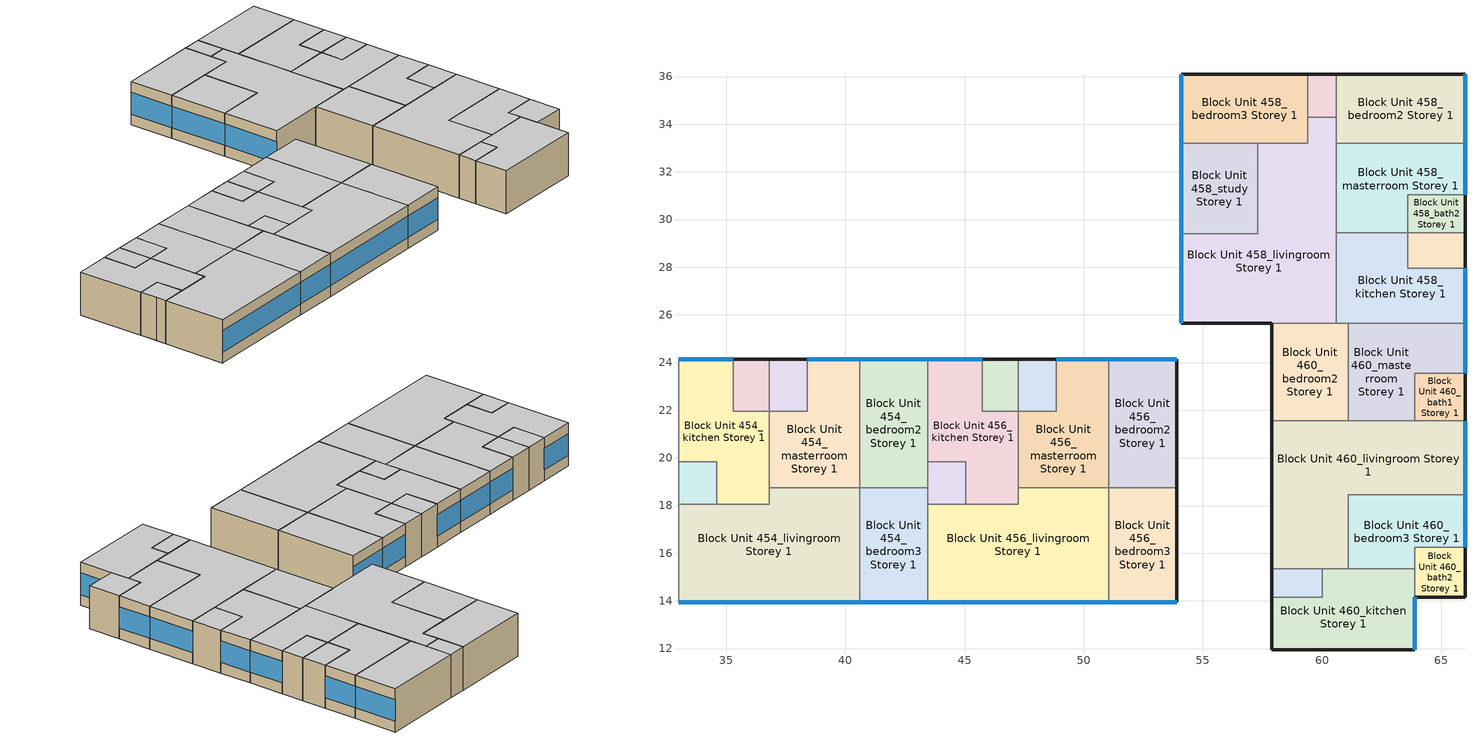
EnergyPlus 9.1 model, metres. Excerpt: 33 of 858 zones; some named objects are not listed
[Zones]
Block Unit 454_masterroom Storey 1
 floor adiabatic (Project Floor): 40.6,24.15 40.6,18.75 36.8,18.75 36.8,21.95 38.4,21.95 38.4,24.15 z6.4
 wall outside (Project Wall): 40.6,24.15 38.4,24.15 z6.4:9.2
 wall to Block Unit 454_bath2 Storey 1 (Project Wall): 38.4,24.15 38.4,21.95 36.8,21.95 z6.4:9.2
 wall to Block Unit 454_kitchen Storey 1 (Project Wall): 36.8,21.95 36.8,18.75 z6.4:9.2
 wall to Block Unit 454_livingroom Storey 1 (Project Wall): 36.8,18.75 40.6,18.75 z6.4:9.2
 wall to Block Unit 454_bedroom2 Storey 1 (Project Wall): 40.6,18.75 40.6,24.15 z6.4:9.2
 window (Project External Window): 40.6,24.15 38.4,24.15 z7.1:8.5
 ceiling adiabatic (Project Ceiling): 40.6,18.75 40.6,24.15 38.4,24.15 38.4,21.95 36.8,21.95 36.8,18.75 z9.2
Block Unit 454_bedroom2 Storey 1
 floor adiabatic (Project Floor): 43.45,24.15 43.45,18.75 40.6,18.75 40.6,24.15 z6.4
 wall outside (Project Wall): 43.45,24.15 40.6,24.15 z6.4:9.2
 wall to Block Unit 454_bedroom3 Storey 1 (Project Wall): 40.6,18.75 43.45,18.75 z6.4:9.2
 wall to Block Unit 456_kitchen Storey 1 (Project Wall): 43.45,19.85 43.45,24.15 z6.4:9.2
 wall to Block Unit 456_store Storey 1 (Project Wall): 43.45,18.75 43.45,19.85 z6.4:9.2
 window (Project External Window): 43.45,24.15 40.6,24.15 z7.1:8.5
 ceiling adiabatic (Project Ceiling): 43.45,18.75 43.45,24.15 40.6,24.15 40.6,18.75 z9.2
Block Unit 454_bedroom3 Storey 1
 floor adiabatic (Project Floor): 43.45,18.75 43.45,13.95 40.6,13.95 40.6,18.75 z6.4
 wall outside (Project Wall): 40.6,13.95 43.45,13.95 z6.4:9.2
 wall to Block Unit 454_livingroom Storey 1 (Project Wall): 40.6,18.75 40.6,13.95 z6.4:9.2
 wall to Block Unit 456_store Storey 1 (Project Wall): 43.45,18.05 43.45,18.75 z6.4:9.2
 wall to Block Unit 456_livingroom Storey 1 (Project Wall): 43.45,13.95 43.45,18.05 z6.4:9.2
 window (Project External Window): 40.6,13.95 43.45,13.95 z7.1:8.5
 ceiling adiabatic (Project Ceiling): 43.45,13.95 43.45,18.75 40.6,18.75 40.6,13.95 z9.2
Block Unit 454_bath1 Storey 1
 floor adiabatic (Project Floor): 36.8,24.15 36.8,21.95 35.3,21.95 35.3,24.15 z6.4
 wall outside (Project Wall): 36.8,24.15 35.3,24.15 z6.4:9.2
 wall to Block Unit 454_kitchen Storey 1 (Project Wall): 35.3,24.15 35.3,21.95 36.8,21.95 z6.4:9.2
 wall to Block Unit 454_bath2 Storey 1 (Project Wall): 36.8,21.95 36.8,24.15 z6.4:9.2
 ceiling adiabatic (Project Ceiling): 36.8,21.95 36.8,24.15 35.3,24.15 35.3,21.95 z9.2
Block Unit 454_bath2 Storey 1
 floor adiabatic (Project Floor): 38.4,24.15 38.4,21.95 36.8,21.95 36.8,24.15 z6.4
 wall outside (Project Wall): 38.4,24.15 36.8,24.15 z6.4:9.2
 ceiling adiabatic (Project Ceiling): 38.4,21.95 38.4,24.15 36.8,24.15 36.8,21.95 z9.2
Block Unit 454_kitchen Storey 1
 floor adiabatic (Project Floor): 35.3,24.15 35.3,21.95 36.8,21.95 36.8,18.05 34.6,18.05 34.6,19.85 33,19.85 33,24.15 z6.4
 wall outside (Project Wall): 35.3,24.15 33,24.15 z6.4:9.2
 wall to Block Unit 452_bedroom2 Storey 1 (Project Wall): 33,24.15 33,19.85 z6.4:9.2
 wall to Block Unit 454_livingroom Storey 1 (Project Wall): 34.6,18.05 36.8,18.05 36.8,18.75 z6.4:9.2
 wall to Block Unit 454_store Storey 1 (Project Wall): 33,19.85 34.6,19.85 34.6,18.05 z6.4:9.2
 window (Project External Window): 35.3,24.15 33,24.15 z7.1:8.5
 ceiling adiabatic (Project Ceiling): 36.8,18.05 36.8,21.95 35.3,21.95 35.3,24.15 33,24.15 33,19.85 34.6,19.85 34.6,18.05 z9.2
Block Unit 454_store Storey 1
 floor adiabatic (Project Floor): 34.6,19.85 34.6,18.05 33,18.05 33,19.85 z6.4
 wall to Block Unit 452_bedroom2 Storey 1 (Project Wall): 33,19.85 33,18.75 z6.4:9.2
 wall to Block Unit 452_bedroom3 Storey 1 (Project Wall): 33,18.75 33,18.05 z6.4:9.2
 wall to Block Unit 454_livingroom Storey 1 (Project Wall): 33,18.05 34.6,18.05 z6.4:9.2
 ceiling adiabatic (Project Ceiling): 34.6,18.05 34.6,19.85 33,19.85 33,18.05 z9.2
Block Unit 454_livingroom Storey 1
 floor adiabatic (Project Floor): 40.6,18.75 40.6,13.95 33,13.95 33,18.05 36.8,18.05 36.8,18.75 z6.4
 wall outside (Project Wall): 33,13.95 40.6,13.95 z6.4:9.2
 wall to Block Unit 452_bedroom3 Storey 1 (Project Wall): 33,18.05 33,13.95 z6.4:9.2
 window (Project External Window): 33,13.95 40.6,13.95 z7.1:8.5
 ceiling adiabatic (Project Ceiling): 40.6,13.95 40.6,18.75 36.8,18.75 36.8,18.05 33,18.05 33,13.95 z9.2
Block Unit 456_masterroom Storey 1
 floor adiabatic (Project Floor): 51.05,24.15 51.05,18.75 47.25,18.75 47.25,21.95 48.85,21.95 48.85,24.15 z6.4
 wall outside (Project Wall): 51.05,24.15 48.85,24.15 z6.4:9.2
 wall to Block Unit 456_bath2 Storey 1 (Project Wall): 48.85,24.15 48.85,21.95 47.25,21.95 z6.4:9.2
 wall to Block Unit 456_kitchen Storey 1 (Project Wall): 47.25,21.95 47.25,18.75 z6.4:9.2
 wall to Block Unit 456_livingroom Storey 1 (Project Wall): 47.25,18.75 51.05,18.75 z6.4:9.2
 wall to Block Unit 456_bedroom2 Storey 1 (Project Wall): 51.05,18.75 51.05,24.15 z6.4:9.2
 window (Project External Window): 51.05,24.15 48.85,24.15 z7.1:8.5
 ceiling adiabatic (Project Ceiling): 51.05,18.75 51.05,24.15 48.85,24.15 48.85,21.95 47.25,21.95 47.25,18.75 z9.2
Block Unit 456_bedroom2 Storey 1
 floor adiabatic (Project Floor): 53.9,24.15 53.9,18.75 51.05,18.75 51.05,24.15 z6.4
 wall outside (Project Wall): 53.9,18.75 53.9,24.15 51.05,24.15 z6.4:9.2
 wall to Block Unit 456_bedroom3 Storey 1 (Project Wall): 51.05,18.75 53.9,18.75 z6.4:9.2
 window (Project External Window): 53.9,24.15 51.05,24.15 z7.1:8.5
 ceiling adiabatic (Project Ceiling): 53.9,18.75 53.9,24.15 51.05,24.15 51.05,18.75 z9.2
Block Unit 456_bedroom3 Storey 1
 floor adiabatic (Project Floor): 53.9,18.75 53.9,13.95 51.05,13.95 51.05,18.75 z6.4
 wall outside (Project Wall): 51.05,13.95 53.9,13.95 53.9,18.75 z6.4:9.2
 wall to Block Unit 456_livingroom Storey 1 (Project Wall): 51.05,18.75 51.05,13.95 z6.4:9.2
 window (Project External Window): 51.05,13.95 53.9,13.95 z7.1:8.5
 ceiling adiabatic (Project Ceiling): 53.9,13.95 53.9,18.75 51.05,18.75 51.05,13.95 z9.2
Block Unit 456_bath1 Storey 1
 floor adiabatic (Project Floor): 47.25,24.15 47.25,21.95 45.75,21.95 45.75,24.15 z6.4
 wall outside (Project Wall): 47.25,24.15 45.75,24.15 z6.4:9.2
 wall to Block Unit 456_kitchen Storey 1 (Project Wall): 45.75,24.15 45.75,21.95 47.25,21.95 z6.4:9.2
 wall to Block Unit 456_bath2 Storey 1 (Project Wall): 47.25,21.95 47.25,24.15 z6.4:9.2
 ceiling adiabatic (Project Ceiling): 47.25,21.95 47.25,24.15 45.75,24.15 45.75,21.95 z9.2
Block Unit 456_bath2 Storey 1
 floor adiabatic (Project Floor): 48.85,24.15 48.85,21.95 47.25,21.95 47.25,24.15 z6.4
 wall outside (Project Wall): 48.85,24.15 47.25,24.15 z6.4:9.2
 ceiling adiabatic (Project Ceiling): 48.85,21.95 48.85,24.15 47.25,24.15 47.25,21.95 z9.2
Block Unit 456_kitchen Storey 1
 floor adiabatic (Project Floor): 45.75,24.15 45.75,21.95 47.25,21.95 47.25,18.05 45.05,18.05 45.05,19.85 43.45,19.85 43.45,24.15 z6.4
 wall outside (Project Wall): 45.75,24.15 43.45,24.15 z6.4:9.2
 wall to Block Unit 456_livingroom Storey 1 (Project Wall): 45.05,18.05 47.25,18.05 47.25,18.75 z6.4:9.2
 wall to Block Unit 456_store Storey 1 (Project Wall): 43.45,19.85 45.05,19.85 45.05,18.05 z6.4:9.2
 window (Project External Window): 45.75,24.15 43.45,24.15 z7.1:8.5
 ceiling adiabatic (Project Ceiling): 47.25,18.05 47.25,21.95 45.75,21.95 45.75,24.15 43.45,24.15 43.45,19.85 45.05,19.85 45.05,18.05 z9.2
Block Unit 456_store Storey 1
 floor adiabatic (Project Floor): 45.05,19.85 45.05,18.05 43.45,18.05 43.45,19.85 z6.4
 wall to Block Unit 456_livingroom Storey 1 (Project Wall): 43.45,18.05 45.05,18.05 z6.4:9.2
 ceiling adiabatic (Project Ceiling): 45.05,18.05 45.05,19.85 43.45,19.85 43.45,18.05 z9.2
Block Unit 456_livingroom Storey 1
 floor adiabatic (Project Floor): 51.05,18.75 51.05,13.95 43.45,13.95 43.45,18.05 47.25,18.05 47.25,18.75 z6.4
 wall outside (Project Wall): 43.45,13.95 51.05,13.95 z6.4:9.2
 window (Project External Window): 43.45,13.95 51.05,13.95 z7.1:8.5
 ceiling adiabatic (Project Ceiling): 51.05,13.95 51.05,18.75 47.25,18.75 47.25,18.05 43.45,18.05 43.45,13.95 z9.2
Block Unit 458_masterroom Storey 1
 floor adiabatic (Project Floor): 66,33.2 66,31.05 63.6,31.05 63.6,29.45 60.6,29.45 60.6,33.2 z6.4
 wall outside (Project Wall): 66,31.05 66,33.2 z6.4:9.2
 wall to Block Unit 458_bedroom2 Storey 1 (Project Wall): 66,33.2 60.6,33.2 z6.4:9.2
 wall to Block Unit 458_livingroom Storey 1 (Project Wall): 60.6,33.2 60.6,29.45 z6.4:9.2
 wall to Block Unit 458_kitchen Storey 1 (Project Wall): 60.6,29.45 63.6,29.45 z6.4:9.2
 wall to Block Unit 458_bath2 Storey 1 (Project Wall): 63.6,29.45 63.6,31.05 66,31.05 z6.4:9.2
 window (Project External Window): 66,31.05 66,33.2 z7.1:8.5
 ceiling adiabatic (Project Ceiling): 66,31.05 66,33.2 60.6,33.2 60.6,29.45 63.6,29.45 63.6,31.05 z9.2
Block Unit 458_bedroom2 Storey 1
 floor adiabatic (Project Floor): 66,36.1 66,33.2 60.6,33.2 60.6,36.1 z6.4
 wall outside (Project Wall): 66,33.2 66,36.1 60.6,36.1 z6.4:9.2
 wall to Block Unit 458_store Storey 1 (Project Wall): 60.6,36.1 60.6,34.3 z6.4:9.2
 wall to Block Unit 458_livingroom Storey 1 (Project Wall): 60.6,34.3 60.6,33.2 z6.4:9.2
 window (Project External Window): 66,33.2 66,36.1 z7.1:8.5
 ceiling adiabatic (Project Ceiling): 66,33.2 66,36.1 60.6,36.1 60.6,33.2 z9.2
Block Unit 458_bedroom3 Storey 1
 floor adiabatic (Project Floor): 59.4,36.1 59.4,33.2 54.1,33.2 54.1,36.1 z6.4
 wall outside (Project Wall): 59.4,36.1 54.1,36.1 54.1,33.2 z6.4:9.2
 wall to Block Unit 458_study Storey 1 (Project Wall): 54.1,33.2 57.3,33.2 z6.4:9.2
 wall to Block Unit 458_livingroom Storey 1 (Project Wall): 57.3,33.2 59.4,33.2 59.4,34.3 z6.4:9.2
 wall to Block Unit 458_store Storey 1 (Project Wall): 59.4,34.3 59.4,36.1 z6.4:9.2
 window (Project External Window): 54.1,36.1 54.1,33.2 z7.1:8.5
 ceiling adiabatic (Project Ceiling): 59.4,33.2 59.4,36.1 54.1,36.1 54.1,33.2 z9.2
Block Unit 458_study Storey 1
 floor adiabatic (Project Floor): 57.3,33.2 57.3,29.4 54.1,29.4 54.1,33.2 z6.4
 wall outside (Project Wall): 54.1,33.2 54.1,29.4 z6.4:9.2
 wall to Block Unit 458_livingroom Storey 1 (Project Wall): 54.1,29.4 57.3,29.4 57.3,33.2 z6.4:9.2
 window (Project External Window): 54.1,33.2 54.1,29.4 z7.1:8.5
 ceiling adiabatic (Project Ceiling): 57.3,29.4 57.3,33.2 54.1,33.2 54.1,29.4 z9.2
Block Unit 458_bath1 Storey 1
 floor adiabatic (Project Floor): 66,29.45 66,27.95 63.6,27.95 63.6,29.45 z6.4
 wall outside (Project Wall): 66,27.95 66,29.45 z6.4:9.2
 wall to Block Unit 458_bath2 Storey 1 (Project Wall): 66,29.45 63.6,29.45 z6.4:9.2
 wall to Block Unit 458_kitchen Storey 1 (Project Wall): 63.6,29.45 63.6,27.95 66,27.95 z6.4:9.2
 ceiling adiabatic (Project Ceiling): 66,27.95 66,29.45 63.6,29.45 63.6,27.95 z9.2
Block Unit 458_bath2 Storey 1
 floor adiabatic (Project Floor): 66,31.05 66,29.45 63.6,29.45 63.6,31.05 z6.4
 wall outside (Project Wall): 66,29.45 66,31.05 z6.4:9.2
 ceiling adiabatic (Project Ceiling): 66,29.45 66,31.05 63.6,31.05 63.6,29.45 z9.2
Block Unit 458_kitchen Storey 1
 floor adiabatic (Project Floor): 66,27.95 66,25.65 60.6,25.65 60.6,29.45 63.6,29.45 63.6,27.95 z6.4
 wall outside (Project Wall): 66,25.65 66,27.95 z6.4:9.2
 wall to Block Unit 458_livingroom Storey 1 (Project Wall): 60.6,29.45 60.6,25.65 z6.4:9.2
 wall to Block Unit 460_masterroom Storey 1 (Project Wall): 61.1,25.65 66,25.65 z6.4:9.2
 wall to Block Unit 460_bedroom2 Storey 1 (Project Wall): 60.6,25.65 61.1,25.65 z6.4:9.2
 window (Project External Window): 66,25.65 66,27.95 z7.1:8.5
 ceiling adiabatic (Project Ceiling): 66,25.65 66,27.95 63.6,27.95 63.6,29.45 60.6,29.45 60.6,25.65 z9.2
Block Unit 458_store Storey 1
 floor adiabatic (Project Floor): 60.6,36.1 60.6,34.3 59.4,34.3 59.4,36.1 z6.4
 wall outside (Project Wall): 60.6,36.1 59.4,36.1 z6.4:9.2
 wall to Block Unit 458_livingroom Storey 1 (Project Wall): 59.4,34.3 60.6,34.3 z6.4:9.2
 ceiling adiabatic (Project Ceiling): 60.6,34.3 60.6,36.1 59.4,36.1 59.4,34.3 z9.2
Block Unit 458_livingroom Storey 1
 floor adiabatic (Project Floor): 60.6,34.3 60.6,25.65 54.1,25.65 54.1,29.4 57.3,29.4 57.3,33.2 59.4,33.2 59.4,34.3 z6.4
 wall outside (Project Wall): 54.1,29.4 54.1,25.65 57.9,25.65 z6.4:9.2
 wall to Block Unit 460_bedroom2 Storey 1 (Project Wall): 57.9,25.65 60.6,25.65 z6.4:9.2
 window (Project External Window): 54.1,29.4 54.1,25.65 z7.1:8.5
 ceiling adiabatic (Project Ceiling): 60.6,25.65 60.6,34.3 59.4,34.3 59.4,33.2 57.3,33.2 57.3,29.4 54.1,29.4 54.1,25.65 z9.2
Block Unit 460_bath2 Storey 1
 floor adiabatic (Project Floor): 66,16.25 66,14.15 63.9,14.15 63.9,16.25 z6.4
 wall outside (Project Wall): 63.9,14.15 66,14.15 66,16.25 z6.4:9.2
 wall to Block Unit 460_bedroom3 Storey 1 (Project Wall): 66,16.25 63.9,16.25 63.9,15.35 z6.4:9.2
 wall to Block Unit 460_kitchen Storey 1 (Project Wall): 63.9,15.35 63.9,14.15 z6.4:9.2
 ceiling adiabatic (Project Ceiling): 66,14.15 66,16.25 63.9,16.25 63.9,14.15 z9.2
Block Unit 460_bedroom3 Storey 1
 floor adiabatic (Project Floor): 66,18.45 66,16.25 63.9,16.25 63.9,15.35 61.1,15.35 61.1,18.45 z6.4
 wall outside (Project Wall): 66,16.25 66,18.45 z6.4:9.2
 wall to Block Unit 460_livingroom Storey 1 (Project Wall): 66,18.45 61.1,18.45 61.1,15.35 z6.4:9.2
 wall to Block Unit 460_kitchen Storey 1 (Project Wall): 61.1,15.35 63.9,15.35 z6.4:9.2
 window (Project External Window): 66,16.25 66,18.45 z7.1:8.5
 ceiling adiabatic (Project Ceiling): 66,16.25 66,18.45 61.1,18.45 61.1,15.35 63.9,15.35 63.9,16.25 z9.2
Block Unit 460_livingroom Storey 1
 floor adiabatic (Project Floor): 66,21.55 66,18.45 61.1,18.45 61.1,15.35 57.9,15.35 57.9,21.55 z6.4
 wall outside (Project Wall): 57.9,21.55 57.9,15.35 / 66,18.45 66,21.55 z6.4:9.2
 wall to Block Unit 460_bath1 Storey 1 (Project Wall): 66,21.55 63.9,21.55 z6.4:9.2
 wall to Block Unit 460_masterroom Storey 1 (Project Wall): 63.9,21.55 61.1,21.55 z6.4:9.2
 wall to Block Unit 460_bedroom2 Storey 1 (Project Wall): 61.1,21.55 57.9,21.55 z6.4:9.2
 wall to Block Unit 460_kitchen Storey 1 (Project Wall): 60,15.35 61.1,15.35 z6.4:9.2
 wall to Block Unit 460_store Storey 1 (Project Wall): 57.9,15.35 60,15.35 z6.4:9.2
 window (Project External Window): 66,18.45 66,21.55 z7.1:8.5
 ceiling adiabatic (Project Ceiling): 66,18.45 66,21.55 57.9,21.55 57.9,15.35 61.1,15.35 61.1,18.45 z9.2
Block Unit 460_bath1 Storey 1
 floor adiabatic (Project Floor): 66,23.55 66,21.55 63.9,21.55 63.9,23.55 z6.4
 wall outside (Project Wall): 66,21.55 66,23.55 z6.4:9.2
 wall to Block Unit 460_masterroom Storey 1 (Project Wall): 66,23.55 63.9,23.55 63.9,21.55 z6.4:9.2
 ceiling adiabatic (Project Ceiling): 66,21.55 66,23.55 63.9,23.55 63.9,21.55 z9.2
Block Unit 460_masterroom Storey 1
 floor adiabatic (Project Floor): 66,25.65 66,23.55 63.9,23.55 63.9,21.55 61.1,21.55 61.1,25.65 z6.4
 wall outside (Project Wall): 66,23.55 66,25.65 z6.4:9.2
 wall to Block Unit 460_bedroom2 Storey 1 (Project Wall): 61.1,25.65 61.1,21.55 z6.4:9.2
 window (Project External Window): 66,23.55 66,25.65 z7.1:8.5
 ceiling adiabatic (Project Ceiling): 66,23.55 66,25.65 61.1,25.65 61.1,21.55 63.9,21.55 63.9,23.55 z9.2
Block Unit 460_bedroom2 Storey 1
 floor adiabatic (Project Floor): 61.1,25.65 61.1,21.55 57.9,21.55 57.9,25.65 z6.4
 wall outside (Project Wall): 57.9,25.65 57.9,21.55 z6.4:9.2
 ceiling adiabatic (Project Ceiling): 61.1,21.55 61.1,25.65 57.9,25.65 57.9,21.55 z9.2
Block Unit 460_kitchen Storey 1
 floor adiabatic (Project Floor): 63.9,15.35 63.9,11.95 57.9,11.95 57.9,14.15 60,14.15 60,15.35 z6.4
 wall outside (Project Wall): 57.9,14.15 57.9,11.95 63.9,11.95 63.9,14.15 z6.4:9.2
 wall to Block Unit 460_store Storey 1 (Project Wall): 60,15.35 60,14.15 57.9,14.15 z6.4:9.2
 window (Project External Window): 63.9,11.95 63.9,14.15 z7.1:8.5
 ceiling adiabatic (Project Ceiling): 63.9,11.95 63.9,15.35 60,15.35 60,14.15 57.9,14.15 57.9,11.95 z9.2
Block Unit 460_store Storey 1
 floor adiabatic (Project Floor): 60,15.35 60,14.15 57.9,14.15 57.9,15.35 z6.4
 wall outside (Project Wall): 57.9,15.35 57.9,14.15 z6.4:9.2
 ceiling adiabatic (Project Ceiling): 60,14.15 60,15.35 57.9,15.35 57.9,14.15 z9.2
[Building]
One Precinct: North Axis=0; Terrain=City; Loads Convergence Tolerance Value=0.04; Temperature Convergence Tolerance Value=0.4; Solar Distribution=FullInteriorAndExterior; Maximum Number of Warmup Days=25; Minimum Number of Warmup Days=6
[Site:Location]
SGP_Singapore.486980_IWEC: Latitude=1.37; Longitude=103.98; Time Zone=8; Elevation=16
[MATERIAL] Roughness=MediumRough
Name | Thickness | Conductivity | Density | Specific Heat | Thermal Absorptance | Solar Absorptance | Visible Absorptance
ConcreteWall | 0.15 | 0.8 | 2400 | 880 | 0.85 | 0.79 | 0.79
Greenwall | 0.079 | 2.5 | 1293 | 853 | 0.98 | 0.75 | 0.75
[WindowMaterial:SimpleGlazingSystem]
SingleGlazingEuroGrey: UFactor=5.93; Solar Heat Gain Coefficient=0.62; Visible Transmittance=0.495
[Construction]
Project Wall: Greenwall
Project Floor; Project Ceiling: ConcreteWall
Project External Window: SingleGlazingEuroGrey
[ZONE] Type=1; Multiplier=1; Ceiling Height=autocalculate; Volume=autocalculate; Floor Area=autocalculate; Part of Total Floor Area=Yes
Block Unit 454_masterroom Storey 1; Block Unit 454_bedroom2 Storey 1; Block Unit 454_bedroom3 Storey 1; Block Unit 454_bath1 Storey 1; Block Unit 454_bath2 Storey 1; Block Unit 454_kitchen Storey 1; Block Unit 454_store Storey 1; Block Unit 454_livingroom Storey 1; Block Unit 456_masterroom Storey 1; Block Unit 456_bedroom2 Storey 1; Block Unit 456_bedroom3 Storey 1; Block Unit 456_bath1 Storey 1; Block Unit 456_bath2 Storey 1; Block Unit 456_kitchen Storey 1; Block Unit 456_store Storey 1; Block Unit 456_livingroom Storey 1; Block Unit 458_masterroom Storey 1; Block Unit 458_bedroom2 Storey 1; Block Unit 458_bedroom3 Storey 1; Block Unit 458_study Storey 1; Block Unit 458_bath1 Storey 1; Block Unit 458_bath2 Storey 1; Block Unit 458_kitchen Storey 1; Block Unit 458_store Storey 1; Block Unit 458_livingroom Storey 1; Block Unit 460_bath2 Storey 1; Block Unit 460_bedroom3 Storey 1; Block Unit 460_livingroom Storey 1; Block Unit 460_bath1 Storey 1; Block Unit 460_masterroom Storey 1; Block Unit 460_bedroom2 Storey 1; Block Unit 460_kitchen Storey 1; Block Unit 460_store Storey 1
[ZONEINFILTRATION:DESIGNFLOWRATE] Design Flow Rate Calculation Method=AirChanges/Hour; Constant Term Coefficient=1; Temperature Term Coefficient=0; Velocity Term Coefficient=0; Velocity Squared Term Coefficient=0
Name | Zone or ZoneList | Schedule | Air Changes per Hour
Block Unit 454_masterroom Storey 1 Infiltration | Block Unit 454_masterroom Storey 1 | Always On | 0.2
Block Unit 454_bedroom2 Storey 1 Infiltration | Block Unit 454_bedroom2 Storey 1 | Always On | 0.2
Block Unit 454_bedroom3 Storey 1 Infiltration | Block Unit 454_bedroom3 Storey 1 | Always On | 0.2
Block Unit 454_bath1 Storey 1 Infiltration | Block Unit 454_bath1 Storey 1 | Always On | 1
Block Unit 454_bath2 Storey 1 Infiltration | Block Unit 454_bath2 Storey 1 | Always On | 1
Block Unit 454_kitchen Storey 1 Infiltration | Block Unit 454_kitchen Storey 1 | Always On | 1
Block Unit 454_store Storey 1 Infiltration | Block Unit 454_store Storey 1 | Always On | 1
Block Unit 454_livingroom Storey 1 Infiltration | Block Unit 454_livingroom Storey 1 | Living_Infiltration_AirCon | 1
Block Unit 456_masterroom Storey 1 Infiltration | Block Unit 456_masterroom Storey 1 | Always On | 0.2
Block Unit 456_bedroom2 Storey 1 Infiltration | Block Unit 456_bedroom2 Storey 1 | Always On | 0.2
Block Unit 456_bedroom3 Storey 1 Infiltration | Block Unit 456_bedroom3 Storey 1 | Always On | 0.2
Block Unit 456_bath1 Storey 1 Infiltration | Block Unit 456_bath1 Storey 1 | Always On | 1
Block Unit 456_bath2 Storey 1 Infiltration | Block Unit 456_bath2 Storey 1 | Always On | 1
Block Unit 456_kitchen Storey 1 Infiltration | Block Unit 456_kitchen Storey 1 | Always On | 1
Block Unit 456_store Storey 1 Infiltration | Block Unit 456_store Storey 1 | Always On | 1
Block Unit 456_livingroom Storey 1 Infiltration | Block Unit 456_livingroom Storey 1 | Living_Infiltration_AirCon | 1
Block Unit 458_masterroom Storey 1 Infiltration | Block Unit 458_masterroom Storey 1 | Always On | 0.2
Block Unit 458_bedroom2 Storey 1 Infiltration | Block Unit 458_bedroom2 Storey 1 | Always On | 0.2
Block Unit 458_bedroom3 Storey 1 Infiltration | Block Unit 458_bedroom3 Storey 1 | Always On | 0.2
Block Unit 458_study Storey 1 Infiltration | Block Unit 458_study Storey 1 | Always On | 1
Block Unit 458_bath1 Storey 1 Infiltration | Block Unit 458_bath1 Storey 1 | Always On | 1
Block Unit 458_bath2 Storey 1 Infiltration | Block Unit 458_bath2 Storey 1 | Always On | 1
Block Unit 458_kitchen Storey 1 Infiltration | Block Unit 458_kitchen Storey 1 | Always On | 1
Block Unit 458_store Storey 1 Infiltration | Block Unit 458_store Storey 1 | Always On | 1
Block Unit 458_livingroom Storey 1 Infiltration | Block Unit 458_livingroom Storey 1 | Living_Infiltration_AirCon | 1
Block Unit 460_bath2 Storey 1 Infiltration | Block Unit 460_bath2 Storey 1 | Always On | 1
Block Unit 460_bedroom3 Storey 1 Infiltration | Block Unit 460_bedroom3 Storey 1 | Always On | 0.2
Block Unit 460_livingroom Storey 1 Infiltration | Block Unit 460_livingroom Storey 1 | Living_Infiltration_AirCon | 1
Block Unit 460_bath1 Storey 1 Infiltration | Block Unit 460_bath1 Storey 1 | Always On | 1
Block Unit 460_masterroom Storey 1 Infiltration | Block Unit 460_masterroom Storey 1 | Always On | 0.2
Block Unit 460_bedroom2 Storey 1 Infiltration | Block Unit 460_bedroom2 Storey 1 | Always On | 0.2
Block Unit 460_kitchen Storey 1 Infiltration | Block Unit 460_kitchen Storey 1 | Always On | 1
Block Unit 460_store Storey 1 Infiltration | Block Unit 460_store Storey 1 | Always On | 1
[HVACTEMPLATE:ZONE:IDEALLOADSAIRSYSTEM] Template Thermostat=Zone Stat; System Availability Schedule=AirCon_normal; Maximum Heating Supply Air Temperature=50; Minimum Cooling Supply Air Temperature=13; Maximum Heating Supply Air Humidity Ratio=0.0156; Minimum Cooling Supply Air Humidity Ratio=0.0077; Heating Limit=NoLimit; Cooling Limit=NoLimit; Heating Availability Schedule=Always Off; Cooling Availability Schedule=AirCon_normal; Dehumidification Control Type=Humidistat; Cooling Sensible Heat Ratio=0.7; Dehumidification Setpoint=60; Humidification Control Type=None; Outdoor Air Method=None; Outdoor Air Flow Rate per Person=0.00944; Outdoor Air Flow Rate per Zone Floor Area=0; Outdoor Air Flow Rate per Zone=0; Demand Controlled Ventilation Type=None; Outdoor Air Economizer Type=NoEconomizer; Heat Recovery Type=None; Sensible Heat Recovery Effectiveness=0.7; Latent Heat Recovery Effectiveness=0.65
Block Unit 454_masterroom Storey 1; Block Unit 454_bedroom2 Storey 1; Block Unit 454_bedroom3 Storey 1; Block Unit 454_livingroom Storey 1; Block Unit 456_masterroom Storey 1; Block Unit 456_bedroom2 Storey 1; Block Unit 456_bedroom3 Storey 1; Block Unit 456_livingroom Storey 1; Block Unit 458_masterroom Storey 1; Block Unit 458_bedroom2 Storey 1; Block Unit 458_bedroom3 Storey 1; Block Unit 458_livingroom Storey 1; Block Unit 460_bedroom3 Storey 1; Block Unit 460_livingroom Storey 1; Block Unit 460_masterroom Storey 1; Block Unit 460_bedroom2 Storey 1
[Schedule:Compact]
Always On: Through: 12/31, For: AllDays, Until: 24:00, 1
Always Off: Through: 12/31, For: AllDays, Until: 24:00, 0
AirCon_normal: Through: 31 Dec, For: AllDays, Until: 07:00, 1, Until: 22:00, 0, Until: 24:00, 1
[SCHEDULE:COMPACT]
Living_Infiltration_AirCon: Through: 12/31, For: AllDays, Until: 07:00, 0.2, Until: 22:00, 1, Until: 24:00, 0.2
